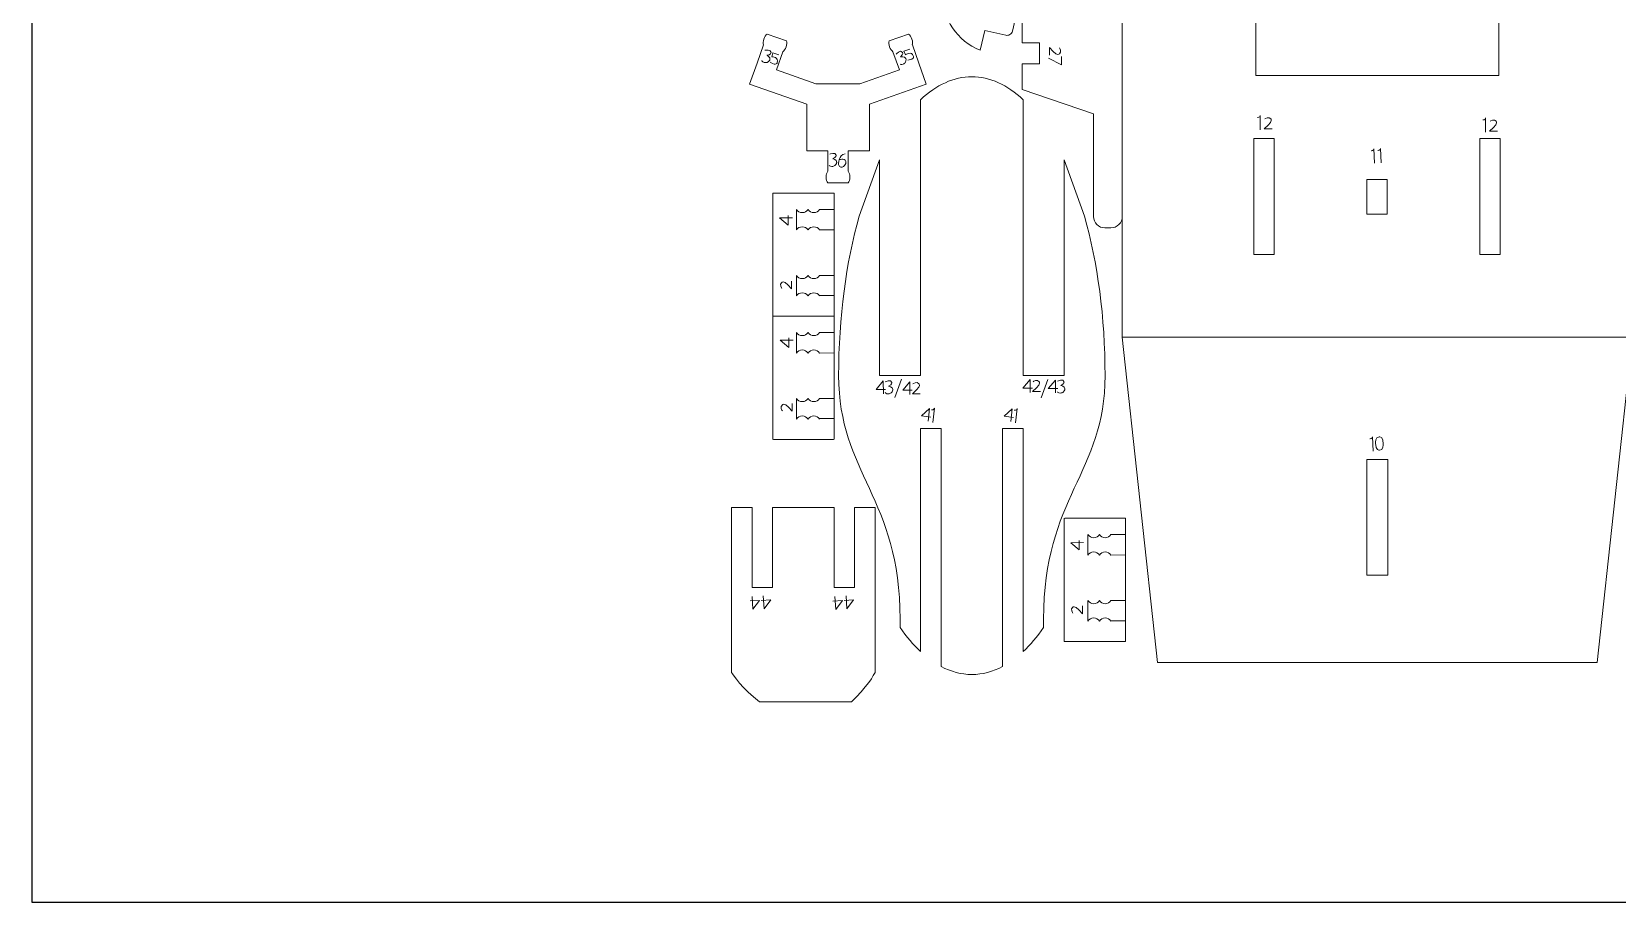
# Model space of a CAD drawing. Header units: centimetres. Extents: x -25 to 25, y -32.5 to 32.5.
# Drawn here: x -25 to -1.79, y -32.5 to -19.76 of the extents above; entities that cross this region are included whole.
import ezdxf

# ---------------------------------------------------------------- set-up
doc = ezdxf.new("R2010")
doc.units = ezdxf.units.CM
doc.header["$MEASUREMENT"] = 0
doc.layers.add('Capa 1', color=7, linetype='Continuous')

msp = doc.modelspace()

# ---------------------------------------------------------------- linework, layer by layer
at = {"layer": 'Capa 1', "color": 254}
msp.add_lwpolyline([(-25, -32.5), (25, -32.5), (25, 32.5), (-25, 32.5), (-25, -32.5)], close=True, dxfattribs=at)
at = {"layer": 'Capa 1', "color": 250, "lineweight": 9}
for points, knots in [([(-10.64338, -19.74737), (-10.64338, -19.74737), (-10.56406, -19.40932), (-10.56406, -19.40932), (-10.56406, -19.40932), (-10.55901, -19.38785), (-10.56269, -19.36525), (-10.5743, -19.34649), (-10.5743, -19.34649), (-10.58591, -19.32774), (-10.6046, -19.31434), (-10.62607, -19.30929), (-10.62607, -19.30929), (-10.62607, -19.30929), (-10.92989, -19.238), (-10.92989, -19.238), (-10.92989, -19.238), (-10.92989, -19.238), (-10.82633, -18.79665), (-10.82633, -18.79665), (-10.82633, -18.79665), (-10.82633, -18.79665), (-10.89376, -18.78083), (-10.89376, -18.78083), (-10.89376, -18.78083), (-10.97975, -18.76059), (-11.05418, -18.70703), (-11.10068, -18.63191), (-11.10068, -18.63191), (-11.14717, -18.5568), (-11.16202, -18.4667), (-11.14179, -18.38071), (-11.14179, -18.38071), (-11.14179, -18.38071), (-10.55329, -15.8727), (-10.55329, -15.8727), (-10.55329, -15.8727), (-10.53306, -15.7867), (-10.47949, -15.71227), (-10.40438, -15.66577), (-10.40438, -15.66577), (-10.32926, -15.61928), (-10.23917, -15.60443), (-10.15317, -15.62466), (-10.15317, -15.62466), (-10.15317, -15.62466), (-10.08575, -15.64048), (-10.08575, -15.64048), (-10.08575, -15.64048), (-10.08575, -15.64048), (-9.98219, -15.19913), (-9.98219, -15.19913), (-9.98219, -15.19913), (-9.98219, -15.19913), (-9.67836, -15.27043), (-9.67836, -15.27043), (-9.67836, -15.27043), (-9.65689, -15.27548), (-9.63429, -15.27179), (-9.61554, -15.26018), (-9.61554, -15.26018), (-9.59678, -15.24857), (-9.58339, -15.22989), (-9.57833, -15.20842), (-9.57833, -15.20842), (-9.57833, -15.20842), (-9.49901, -14.87037), (-9.49901, -14.87037), (-9.49901, -14.87037), (-9.49396, -14.8489), (-9.49764, -14.8263), (-9.50925, -14.80754), (-9.50925, -14.80754), (-9.52086, -14.78879), (-9.53955, -14.77539), (-9.56102, -14.77034), (-9.56102, -14.77034), (-9.56102, -14.77034), (-9.86484, -14.69905), (-9.86484, -14.69905), (-9.86484, -14.69905), (-9.86484, -14.69905), (-9.79638, -14.40729), (-9.79638, -14.40729), (-9.79638, -14.40729), (-10.15932, -14.38013), (-10.50286, -14.57561), (-10.66539, -14.90125), (-10.66539, -14.90125), (-10.67978, -14.93009), (-10.69076, -14.96052), (-10.69813, -14.99191), (-10.69813, -14.99191), (-10.69813, -14.99191), (-11.66328, -19.10514), (-11.66328, -19.10514), (-11.66328, -19.10514), (-11.67065, -19.13653), (-11.67434, -19.16867), (-11.67429, -19.2009), (-11.67429, -19.2009), (-11.67377, -19.56485), (-11.45275, -19.89254), (-11.11569, -20.02984), (-11.11569, -20.02984), (-11.11569, -20.02984), (-11.04723, -19.73808), (-11.04723, -19.73808), (-11.04723, -19.73808), (-11.04723, -19.73808), (-10.74341, -19.80938), (-10.74341, -19.80938), (-10.74341, -19.80938), (-10.72194, -19.81443), (-10.69934, -19.81074), (-10.68059, -19.79913), (-10.68059, -19.79913), (-10.66183, -19.78752), (-10.64843, -19.76884), (-10.64338, -19.74737)], [0, 0, 0, 0, 0.03225806, 0.03225806, 0.03225806, 0.03225806, 0.06451613, 0.06451613, 0.06451613, 0.06451613, 0.09677419, 0.09677419, 0.09677419, 0.09677419, 0.12903226, 0.12903226, 0.12903226, 0.12903226, 0.16129032, 0.16129032, 0.16129032, 0.16129032, 0.19354839, 0.19354839, 0.19354839, 0.19354839, 0.22580645, 0.22580645, 0.22580645, 0.22580645, 0.25806452, 0.25806452, 0.25806452, 0.25806452, 0.29032258, 0.29032258, 0.29032258, 0.29032258, 0.32258065, 0.32258065, 0.32258065, 0.32258065, 0.35483871, 0.35483871, 0.35483871, 0.35483871, 0.38709677, 0.38709677, 0.38709677, 0.38709677, 0.41935484, 0.41935484, 0.41935484, 0.41935484, 0.4516129, 0.4516129, 0.4516129, 0.4516129, 0.48387097, 0.48387097, 0.48387097, 0.48387097, 0.51612903, 0.51612903, 0.51612903, 0.51612903, 0.5483871, 0.5483871, 0.5483871, 0.5483871, 0.58064516, 0.58064516, 0.58064516, 0.58064516, 0.61290323, 0.61290323, 0.61290323, 0.61290323, 0.64516129, 0.64516129, 0.64516129, 0.64516129, 0.67741935, 0.67741935, 0.67741935, 0.67741935, 0.70967742, 0.70967742, 0.70967742, 0.70967742, 0.74193548, 0.74193548, 0.74193548, 0.74193548, 0.77419355, 0.77419355, 0.77419355, 0.77419355, 0.80645161, 0.80645161, 0.80645161, 0.80645161, 0.83870968, 0.83870968, 0.83870968, 0.83870968, 0.87096774, 0.87096774, 0.87096774, 0.87096774, 0.90322581, 0.90322581, 0.90322581, 0.90322581, 0.93548387, 0.93548387, 0.93548387, 0.93548387, 1, 1, 1, 1]), ([(-10.25023, -19.91818), (-10.25023, -19.91818), (-10.50388, -19.9182), (-10.50388, -19.9182), (-10.50388, -19.9182), (-10.50388, -19.9182), (-10.50416, -16.91909), (-10.50416, -16.91909), (-10.50416, -16.91909), (-10.50416, -16.91909), (-10.25023, -16.91907), (-10.25023, -16.91907)], [0, 0, 0, 0, 0.25, 0.25, 0.25, 0.25, 0.5, 0.5, 0.5, 0.5, 1, 1, 1, 1]), ([(-1.57042, -24.22994), (-1.57042, -24.22994), (-1.57042, -19.60774), (-1.57042, -19.60774), (-1.57042, -19.60774), (-1.57042, -19.60774), (-3.52483, -19.60774), (-3.52483, -19.60774), (-3.52483, -19.60774), (-3.52483, -19.60774), (-3.52483, -20.39944), (-3.52483, -20.39944), (-3.52483, -20.39944), (-3.52483, -20.39944), (-7.08249, -20.39944), (-7.08249, -20.39944), (-7.08249, -20.39944), (-7.08249, -20.39944), (-7.08249, -19.60774), (-7.08249, -19.60774), (-7.08249, -19.60774), (-7.08249, -19.60774), (-9.03691, -19.60774), (-9.03691, -19.60774), (-9.03691, -19.60774), (-9.03691, -19.60774), (-9.03691, -24.22994), (-9.03691, -24.22994)], [0, 0, 0, 0, 0.125, 0.125, 0.125, 0.125, 0.25, 0.25, 0.25, 0.25, 0.375, 0.375, 0.375, 0.375, 0.5, 0.5, 0.5, 0.5, 0.625, 0.625, 0.625, 0.625, 0.75, 0.75, 0.75, 0.75, 1, 1, 1, 1]), ([(-9.03615, -22.4623), (-9.03618, -22.50647), (-9.05375, -22.54883), (-9.08499, -22.58005), (-9.08499, -22.58005), (-9.11625, -22.61125), (-9.15841, -22.62878), (-9.20259, -22.62878), (-9.20259, -22.62878), (-9.20259, -22.62878), (-9.2916, -22.62877), (-9.2916, -22.62877), (-9.2916, -22.62877), (-9.33576, -22.62874), (-9.37812, -22.61118), (-9.40933, -22.57992), (-9.40933, -22.57992), (-9.44056, -22.54867), (-9.4581, -22.5065), (-9.45806, -22.46233), (-9.45806, -22.46233), (-9.45806, -22.46233), (-9.45818, -20.9608), (-9.45818, -20.9608), (-9.45818, -20.9608), (-9.45818, -20.9608), (-10.50381, -20.60587), (-10.50381, -20.60587), (-10.50381, -20.60587), (-10.50381, -20.60587), (-10.50384, -20.2271), (-10.50384, -20.2271), (-10.50384, -20.2271), (-10.50384, -20.2271), (-10.25023, -20.22708), (-10.25023, -20.22708)], [0, 0, 0, 0, 0.1, 0.1, 0.1, 0.1, 0.2, 0.2, 0.2, 0.2, 0.3, 0.3, 0.3, 0.3, 0.4, 0.4, 0.4, 0.4, 0.5, 0.5, 0.5, 0.5, 0.6, 0.6, 0.6, 0.6, 0.7, 0.7, 0.7, 0.7, 0.8, 0.8, 0.8, 0.8, 1, 1, 1, 1]), ([(-14.15156, -23.92059), (-14.1461, -23.9225), (-14.14049, -23.9235), (-14.13476, -23.9235), (-14.13476, -23.9235), (-14.13476, -23.9235), (-13.26982, -23.9235), (-13.26982, -23.9235), (-13.26982, -23.9235), (-13.2641, -23.9235), (-13.25849, -23.9225), (-13.25303, -23.92059)], [0, 0, 0, 0, 0.25, 0.25, 0.25, 0.25, 0.5, 0.5, 0.5, 0.5, 1, 1, 1, 1]), ([(-2.08777, -28.99107), (-2.08777, -28.99107), (-1.57042, -24.22994), (-1.57042, -24.22994), (-1.57042, -24.22994), (-1.57042, -24.22994), (-9.03691, -24.22994), (-9.03691, -24.22994), (-9.03691, -24.22994), (-9.03691, -24.22994), (-8.51955, -28.99107), (-8.51955, -28.99107), (-8.51955, -28.99107), (-8.51955, -28.99107), (-2.08777, -28.99107), (-2.08777, -28.99107)], [0, 0, 0, 0, 0.2, 0.2, 0.2, 0.2, 0.4, 0.4, 0.4, 0.4, 0.6, 0.6, 0.6, 0.6, 1, 1, 1, 1]), ([(-14.15156, -25.72199), (-14.1461, -25.7239), (-14.14049, -25.7249), (-14.13476, -25.7249), (-14.13476, -25.7249), (-14.13476, -25.7249), (-13.26982, -25.7249), (-13.26982, -25.7249), (-13.26982, -25.7249), (-13.2641, -25.7249), (-13.25849, -25.7239), (-13.25303, -25.72199)], [0, 0, 0, 0, 0.25, 0.25, 0.25, 0.25, 0.5, 0.5, 0.5, 0.5, 1, 1, 1, 1]), ([(-8.98791, -26.882), (-8.99337, -26.88009), (-8.99898, -26.87909), (-9.00471, -26.87909), (-9.00471, -26.87909), (-9.00471, -26.87909), (-9.86965, -26.87909), (-9.86965, -26.87909), (-9.86965, -26.87909), (-9.87537, -26.87909), (-9.88098, -26.88009), (-9.88644, -26.882)], [0, 0, 0, 0, 0.25, 0.25, 0.25, 0.25, 0.5, 0.5, 0.5, 0.5, 1, 1, 1, 1]), ([(-9.88643, -28.6805), (-9.88097, -28.68241), (-9.87536, -28.68341), (-9.86963, -28.68341), (-9.86963, -28.68341), (-9.86963, -28.68341), (-9.00469, -28.68341), (-9.00469, -28.68341), (-9.00469, -28.68341), (-8.99897, -28.68341), (-8.99336, -28.68241), (-8.9879, -28.6805)], [0, 0, 0, 0, 0.25, 0.25, 0.25, 0.25, 0.5, 0.5, 0.5, 0.5, 1, 1, 1, 1])]:
    msp.add_open_spline(points, degree=3, knots=knots, dxfattribs=at)
at = {"layer": 'Capa 1', "color": 250, "lineweight": 18}
for points, knots in [([(-13.65621, -21.50096), (-13.65621, -21.50096), (-13.65621, -20.81906), (-13.65621, -20.81906), (-13.65621, -20.81906), (-13.65621, -20.81906), (-14.4911, -20.52619), (-14.4911, -20.52619), (-14.4911, -20.52619), (-14.4911, -20.52619), (-14.38308, -20.21825), (-14.38308, -20.21825), (-14.38308, -20.21825), (-14.38308, -20.21825), (-14.28966, -19.95193), (-14.28966, -19.95193)], [0, 0, 0, 0, 0.2, 0.2, 0.2, 0.2, 0.4, 0.4, 0.4, 0.4, 0.6, 0.6, 0.6, 0.6, 1, 1, 1, 1]), ([(-14.23433, -19.79284), (-14.25325, -19.80508), (-14.27213, -19.83142), (-14.28375, -19.86482), (-14.28375, -19.86482), (-14.29536, -19.89822), (-14.2969, -19.93059), (-14.28966, -19.95193)], [0, 0, 0, 0, 0.33333333, 0.33333333, 0.33333333, 0.33333333, 1, 1, 1, 1]), ([(-13.95098, -19.89138), (-13.94374, -19.91272), (-13.94528, -19.94509), (-13.95689, -19.97849), (-13.95689, -19.97849), (-13.9685, -20.01189), (-13.98738, -20.03823), (-14.00631, -20.05047)], [0, 0, 0, 0, 0.33333333, 0.33333333, 0.33333333, 0.33333333, 1, 1, 1, 1]), ([(-12.10948, -19.95137), (-12.10948, -19.95137), (-12.01606, -20.21769), (-12.01606, -20.21769), (-12.01606, -20.21769), (-12.01606, -20.21769), (-11.90852, -20.52618), (-11.90852, -20.52618), (-11.90852, -20.52618), (-11.90852, -20.52618), (-12.73899, -20.81749), (-12.73899, -20.81749), (-12.73899, -20.81749), (-12.73899, -20.81749), (-12.73899, -21.50096), (-12.73899, -21.50096)], [0, 0, 0, 0, 0.2, 0.2, 0.2, 0.2, 0.4, 0.4, 0.4, 0.4, 0.6, 0.6, 0.6, 0.6, 1, 1, 1, 1]), ([(-12.44864, -19.89137), (-12.45588, -19.91271), (-12.45434, -19.94508), (-12.44273, -19.97848), (-12.44273, -19.97848), (-12.43112, -20.01188), (-12.41224, -20.03822), (-12.39331, -20.05046)], [0, 0, 0, 0, 0.33333333, 0.33333333, 0.33333333, 0.33333333, 1, 1, 1, 1]), ([(-12.16529, -19.79283), (-12.14637, -19.80507), (-12.12749, -19.83141), (-12.11587, -19.86481), (-12.11587, -19.86481), (-12.10426, -19.89821), (-12.10272, -19.93058), (-12.10996, -19.95192)], [0, 0, 0, 0, 0.33333333, 0.33333333, 0.33333333, 0.33333333, 1, 1, 1, 1]), ([(-14.00658, -20.05124), (-14.00658, -20.05124), (-14.1, -20.31756), (-14.1, -20.31756), (-14.1, -20.31756), (-14.1, -20.31756), (-13.52172, -20.5204), (-13.52172, -20.5204), (-13.52172, -20.5204), (-13.52172, -20.5204), (-12.8779, -20.5204), (-12.8779, -20.5204), (-12.8779, -20.5204), (-12.8779, -20.5204), (-12.29962, -20.31755), (-12.29962, -20.31755), (-12.29962, -20.31755), (-12.29962, -20.31755), (-12.39305, -20.05123), (-12.39305, -20.05123)], [0, 0, 0, 0, 0.16666667, 0.16666667, 0.16666667, 0.16666667, 0.33333333, 0.33333333, 0.33333333, 0.33333333, 0.5, 0.5, 0.5, 0.5, 0.66666667, 0.66666667, 0.66666667, 0.66666667, 1, 1, 1, 1]), ([(-11.23835, -20.41697), (-10.97257, -20.41697), (-10.71922, -20.53633), (-10.48835, -20.75236), (-10.48835, -20.75236), (-10.48835, -20.75236), (-10.48835, -24.79058), (-10.48835, -24.79058), (-10.48835, -24.79058), (-10.48835, -24.79058), (-10.18835, -24.79058), (-10.18835, -24.79058), (-10.18835, -24.79058), (-10.18835, -24.79058), (-9.88835, -24.79058), (-9.88835, -24.79058), (-9.88835, -24.79058), (-9.88835, -24.79058), (-9.88835, -21.63499), (-9.88835, -21.63499), (-9.88835, -21.63499), (-9.88835, -21.63499), (-9.58835, -22.45951), (-9.58835, -22.45951), (-9.58835, -22.45951), (-9.39838, -23.13454), (-9.28835, -23.9341), (-9.28835, -24.79141), (-9.28835, -24.79141), (-9.28835, -26.21644), (-10.18983, -26.57697), (-10.18983, -28.35447), (-10.18983, -28.35447), (-10.18983, -28.39577), (-10.18914, -28.43686), (-10.18814, -28.47785), (-10.18814, -28.47785), (-10.28293, -28.61402), (-10.38331, -28.7323), (-10.48835, -28.83057), (-10.48835, -28.83057), (-10.48835, -28.83057), (-10.48835, -26.66134), (-10.48835, -26.66134), (-10.48835, -26.66134), (-10.48835, -26.66134), (-10.48835, -26.53778), (-10.48835, -26.53778), (-10.48835, -26.53778), (-10.48835, -26.53778), (-10.48835, -25.56773), (-10.48835, -25.56773), (-10.48835, -25.56773), (-10.48835, -25.56773), (-10.78835, -25.56773), (-10.78835, -25.56773), (-10.78835, -25.56773), (-10.78835, -25.56773), (-10.78835, -26.53778), (-10.78835, -26.53778), (-10.78835, -26.53778), (-10.78835, -26.53778), (-10.78835, -26.66134), (-10.78835, -26.66134), (-10.78835, -26.66134), (-10.78835, -26.66134), (-10.78835, -29.04875), (-10.78835, -29.04875), (-10.78835, -29.04875), (-10.9328, -29.12531), (-11.08346, -29.16585), (-11.23835, -29.16585), (-11.23835, -29.16585), (-11.39323, -29.16585), (-11.54389, -29.12531), (-11.68835, -29.04876), (-11.68835, -29.04876), (-11.68835, -29.04876), (-11.68835, -26.74957), (-11.68835, -26.74957), (-11.68835, -26.74957), (-11.68835, -26.74957), (-11.68835, -26.53778), (-11.68835, -26.53778), (-11.68835, -26.53778), (-11.68835, -26.53778), (-11.68835, -25.56773), (-11.68835, -25.56773), (-11.68835, -25.56773), (-11.68835, -25.56773), (-11.98835, -25.56773), (-11.98835, -25.56773), (-11.98835, -25.56773), (-11.98835, -25.56773), (-11.98835, -26.53778), (-11.98835, -26.53778), (-11.98835, -26.53778), (-11.98835, -26.53778), (-11.98835, -26.74957), (-11.98835, -26.74957), (-11.98835, -26.74957), (-11.98835, -26.74957), (-11.98835, -28.83058), (-11.98835, -28.83058), (-11.98835, -28.83058), (-12.09392, -28.73183), (-12.19478, -28.61285), (-12.28998, -28.47581), (-12.28998, -28.47581), (-12.28901, -28.4355), (-12.28835, -28.39509), (-12.28835, -28.35447), (-12.28835, -28.35447), (-12.28835, -26.57896), (-13.18835, -26.21788), (-13.18835, -24.79141), (-13.18835, -24.79141), (-13.18835, -23.9341), (-13.07834, -23.13451), (-12.88835, -22.45951), (-12.88835, -22.45951), (-12.88835, -22.45951), (-12.58835, -21.63499), (-12.58835, -21.63499), (-12.58835, -21.63499), (-12.58835, -21.63499), (-12.58835, -24.79058), (-12.58835, -24.79058), (-12.58835, -24.79058), (-12.58835, -24.79058), (-12.28835, -24.79058), (-12.28835, -24.79058), (-12.28835, -24.79058), (-12.28835, -24.79058), (-11.98835, -24.79058), (-11.98835, -24.79058), (-11.98835, -24.79058), (-11.98835, -24.79058), (-11.98835, -20.75238), (-11.98835, -20.75238), (-11.98835, -20.75238), (-11.75747, -20.53634), (-11.50413, -20.41697), (-11.23835, -20.41697)], [0, 0, 0, 0, 0.02702703, 0.02702703, 0.02702703, 0.02702703, 0.05405405, 0.05405405, 0.05405405, 0.05405405, 0.08108108, 0.08108108, 0.08108108, 0.08108108, 0.10810811, 0.10810811, 0.10810811, 0.10810811, 0.13513514, 0.13513514, 0.13513514, 0.13513514, 0.16216216, 0.16216216, 0.16216216, 0.16216216, 0.18918919, 0.18918919, 0.18918919, 0.18918919, 0.21621622, 0.21621622, 0.21621622, 0.21621622, 0.24324324, 0.24324324, 0.24324324, 0.24324324, 0.27027027, 0.27027027, 0.27027027, 0.27027027, 0.2972973, 0.2972973, 0.2972973, 0.2972973, 0.32432432, 0.32432432, 0.32432432, 0.32432432, 0.35135135, 0.35135135, 0.35135135, 0.35135135, 0.37837838, 0.37837838, 0.37837838, 0.37837838, 0.40540541, 0.40540541, 0.40540541, 0.40540541, 0.43243243, 0.43243243, 0.43243243, 0.43243243, 0.45945946, 0.45945946, 0.45945946, 0.45945946, 0.48648649, 0.48648649, 0.48648649, 0.48648649, 0.51351351, 0.51351351, 0.51351351, 0.51351351, 0.54054054, 0.54054054, 0.54054054, 0.54054054, 0.56756757, 0.56756757, 0.56756757, 0.56756757, 0.59459459, 0.59459459, 0.59459459, 0.59459459, 0.62162162, 0.62162162, 0.62162162, 0.62162162, 0.64864865, 0.64864865, 0.64864865, 0.64864865, 0.67567568, 0.67567568, 0.67567568, 0.67567568, 0.7027027, 0.7027027, 0.7027027, 0.7027027, 0.72972973, 0.72972973, 0.72972973, 0.72972973, 0.75675676, 0.75675676, 0.75675676, 0.75675676, 0.78378378, 0.78378378, 0.78378378, 0.78378378, 0.81081081, 0.81081081, 0.81081081, 0.81081081, 0.83783784, 0.83783784, 0.83783784, 0.83783784, 0.86486486, 0.86486486, 0.86486486, 0.86486486, 0.89189189, 0.89189189, 0.89189189, 0.89189189, 0.91891892, 0.91891892, 0.91891892, 0.91891892, 0.94594595, 0.94594595, 0.94594595, 0.94594595, 1, 1, 1, 1]), ([(-7.11211, -23.02066), (-7.11211, -23.02066), (-7.11211, -21.32223), (-7.11211, -21.32223), (-7.11211, -21.32223), (-7.11211, -21.32223), (-6.81122, -21.32223), (-6.81122, -21.32223), (-6.81122, -21.32223), (-6.81122, -21.32223), (-6.81122, -23.02066), (-6.81122, -23.02066), (-6.81122, -23.02066), (-6.81122, -23.02066), (-7.11211, -23.02066), (-7.11211, -23.02066)], [0, 0, 0, 0, 0.2, 0.2, 0.2, 0.2, 0.4, 0.4, 0.4, 0.4, 0.6, 0.6, 0.6, 0.6, 1, 1, 1, 1]), ([(-3.8041, -23.02066), (-3.8041, -23.02066), (-3.8041, -21.32223), (-3.8041, -21.32223), (-3.8041, -21.32223), (-3.8041, -21.32223), (-3.50322, -21.32223), (-3.50322, -21.32223), (-3.50322, -21.32223), (-3.50322, -21.32223), (-3.50322, -23.02066), (-3.50322, -23.02066), (-3.50322, -23.02066), (-3.50322, -23.02066), (-3.8041, -23.02066), (-3.8041, -23.02066)], [0, 0, 0, 0, 0.2, 0.2, 0.2, 0.2, 0.4, 0.4, 0.4, 0.4, 0.6, 0.6, 0.6, 0.6, 1, 1, 1, 1]), ([(-13.34759, -21.80096), (-13.34759, -21.80096), (-13.34759, -21.50096), (-13.34759, -21.50096), (-13.34759, -21.50096), (-13.34759, -21.50096), (-13.65621, -21.50096), (-13.65621, -21.50096)], [0, 0, 0, 0, 0.33333333, 0.33333333, 0.33333333, 0.33333333, 1, 1, 1, 1]), ([(-12.73899, -21.50096), (-12.73899, -21.50096), (-13.04759, -21.50096), (-13.04759, -21.50096), (-13.04759, -21.50096), (-13.04759, -21.50096), (-13.04759, -21.80096), (-13.04759, -21.80096)], [0, 0, 0, 0, 0.33333333, 0.33333333, 0.33333333, 0.33333333, 1, 1, 1, 1]), ([(-13.34759, -21.80096), (-13.36144, -21.81874), (-13.37062, -21.84982), (-13.37062, -21.88518), (-13.37062, -21.88518), (-13.37062, -21.92054), (-13.36144, -21.95162), (-13.34759, -21.9694)], [0, 0, 0, 0, 0.33333333, 0.33333333, 0.33333333, 0.33333333, 1, 1, 1, 1]), ([(-13.04759, -21.80096), (-13.03374, -21.81874), (-13.02456, -21.84982), (-13.02456, -21.88518), (-13.02456, -21.88518), (-13.02456, -21.92054), (-13.03374, -21.95162), (-13.04759, -21.9694)], [0, 0, 0, 0, 0.33333333, 0.33333333, 0.33333333, 0.33333333, 1, 1, 1, 1]), ([(-5.45823, -22.42887), (-5.45823, -22.42887), (-5.45823, -21.9189), (-5.45823, -21.9189), (-5.45823, -21.9189), (-5.45823, -21.9189), (-5.16008, -21.9189), (-5.16008, -21.9189), (-5.16008, -21.9189), (-5.16008, -21.9189), (-5.16008, -22.42887), (-5.16008, -22.42887), (-5.16008, -22.42887), (-5.16008, -22.42887), (-5.45823, -22.42887), (-5.45823, -22.42887)], [0, 0, 0, 0, 0.2, 0.2, 0.2, 0.2, 0.4, 0.4, 0.4, 0.4, 0.6, 0.6, 0.6, 0.6, 1, 1, 1, 1]), ([(-13.63619, -22.35897), (-13.65397, -22.38667), (-13.68505, -22.40503), (-13.72041, -22.40503), (-13.72041, -22.40503), (-13.75577, -22.40503), (-13.78685, -22.38667), (-13.80463, -22.35897)], [0, 0, 0, 0, 0.33333333, 0.33333333, 0.33333333, 0.33333333, 1, 1, 1, 1]), ([(-13.46775, -22.35897), (-13.48553, -22.38667), (-13.51661, -22.40503), (-13.55197, -22.40503), (-13.55197, -22.40503), (-13.58733, -22.40503), (-13.61841, -22.38667), (-13.63619, -22.35897)], [0, 0, 0, 0, 0.33333333, 0.33333333, 0.33333333, 0.33333333, 1, 1, 1, 1]), ([(-13.63635, -22.65898), (-13.65413, -22.63128), (-13.68521, -22.61292), (-13.72057, -22.61292), (-13.72057, -22.61292), (-13.75593, -22.61292), (-13.78701, -22.63128), (-13.80479, -22.65898)], [0, 0, 0, 0, 0.33333333, 0.33333333, 0.33333333, 0.33333333, 1, 1, 1, 1]), ([(-13.46791, -22.65898), (-13.48569, -22.63128), (-13.51677, -22.61292), (-13.55213, -22.61292), (-13.55213, -22.61292), (-13.58749, -22.61292), (-13.61857, -22.63128), (-13.63635, -22.65898)], [0, 0, 0, 0, 0.33333333, 0.33333333, 0.33333333, 0.33333333, 1, 1, 1, 1]), ([(-13.63619, -23.3249), (-13.65397, -23.3526), (-13.68505, -23.37096), (-13.72041, -23.37096), (-13.72041, -23.37096), (-13.75577, -23.37096), (-13.78685, -23.3526), (-13.80463, -23.3249)], [0, 0, 0, 0, 0.33333333, 0.33333333, 0.33333333, 0.33333333, 1, 1, 1, 1]), ([(-13.46775, -23.3249), (-13.48553, -23.3526), (-13.51661, -23.37096), (-13.55197, -23.37096), (-13.55197, -23.37096), (-13.58733, -23.37096), (-13.61841, -23.3526), (-13.63619, -23.3249)], [0, 0, 0, 0, 0.33333333, 0.33333333, 0.33333333, 0.33333333, 1, 1, 1, 1]), ([(-13.63635, -23.62491), (-13.65413, -23.59721), (-13.68521, -23.57885), (-13.72057, -23.57885), (-13.72057, -23.57885), (-13.75593, -23.57885), (-13.78701, -23.59721), (-13.80479, -23.62491)], [0, 0, 0, 0, 0.33333333, 0.33333333, 0.33333333, 0.33333333, 1, 1, 1, 1]), ([(-13.46791, -23.62491), (-13.48569, -23.59721), (-13.51677, -23.57885), (-13.55213, -23.57885), (-13.55213, -23.57885), (-13.58749, -23.57885), (-13.61857, -23.59721), (-13.63635, -23.62491)], [0, 0, 0, 0, 0.33333333, 0.33333333, 0.33333333, 0.33333333, 1, 1, 1, 1]), ([(-13.63619, -24.16037), (-13.65397, -24.18807), (-13.68505, -24.20643), (-13.72041, -24.20643), (-13.72041, -24.20643), (-13.75577, -24.20643), (-13.78685, -24.18807), (-13.80463, -24.16037)], [0, 0, 0, 0, 0.33333333, 0.33333333, 0.33333333, 0.33333333, 1, 1, 1, 1]), ([(-13.46775, -24.16037), (-13.48553, -24.18807), (-13.51661, -24.20643), (-13.55197, -24.20643), (-13.55197, -24.20643), (-13.58733, -24.20643), (-13.61841, -24.18807), (-13.63619, -24.16037)], [0, 0, 0, 0, 0.33333333, 0.33333333, 0.33333333, 0.33333333, 1, 1, 1, 1]), ([(-13.63635, -24.46038), (-13.65413, -24.43268), (-13.68521, -24.41432), (-13.72057, -24.41432), (-13.72057, -24.41432), (-13.75593, -24.41432), (-13.78701, -24.43268), (-13.80479, -24.46038)], [0, 0, 0, 0, 0.33333333, 0.33333333, 0.33333333, 0.33333333, 1, 1, 1, 1]), ([(-13.46791, -24.46038), (-13.48569, -24.43268), (-13.51677, -24.41432), (-13.55213, -24.41432), (-13.55213, -24.41432), (-13.58749, -24.41432), (-13.61857, -24.43268), (-13.63635, -24.46038)], [0, 0, 0, 0, 0.33333333, 0.33333333, 0.33333333, 0.33333333, 1, 1, 1, 1]), ([(-13.63619, -25.1263), (-13.65397, -25.154), (-13.68505, -25.17236), (-13.72041, -25.17236), (-13.72041, -25.17236), (-13.75577, -25.17236), (-13.78685, -25.154), (-13.80463, -25.1263)], [0, 0, 0, 0, 0.33333333, 0.33333333, 0.33333333, 0.33333333, 1, 1, 1, 1]), ([(-13.46775, -25.1263), (-13.48553, -25.154), (-13.51661, -25.17236), (-13.55197, -25.17236), (-13.55197, -25.17236), (-13.58733, -25.17236), (-13.61841, -25.154), (-13.63619, -25.1263)], [0, 0, 0, 0, 0.33333333, 0.33333333, 0.33333333, 0.33333333, 1, 1, 1, 1]), ([(-13.63635, -25.42631), (-13.65413, -25.39861), (-13.68521, -25.38025), (-13.72057, -25.38025), (-13.72057, -25.38025), (-13.75593, -25.38025), (-13.78701, -25.39861), (-13.80479, -25.42631)], [0, 0, 0, 0, 0.33333333, 0.33333333, 0.33333333, 0.33333333, 1, 1, 1, 1]), ([(-13.46791, -25.42631), (-13.48569, -25.39861), (-13.51677, -25.38025), (-13.55213, -25.38025), (-13.55213, -25.38025), (-13.58749, -25.38025), (-13.61857, -25.39861), (-13.63635, -25.42631)], [0, 0, 0, 0, 0.33333333, 0.33333333, 0.33333333, 0.33333333, 1, 1, 1, 1]), ([(-5.14923, -26.01874), (-5.14923, -26.01874), (-5.45811, -26.01874), (-5.45811, -26.01874), (-5.45811, -26.01874), (-5.45811, -26.01874), (-5.45811, -27.71235), (-5.45811, -27.71235), (-5.45811, -27.71235), (-5.45811, -27.71235), (-5.14923, -27.71235), (-5.14923, -27.71235), (-5.14923, -27.71235), (-5.14923, -27.71235), (-5.14923, -26.01874), (-5.14923, -26.01874)], [0, 0, 0, 0, 0.2, 0.2, 0.2, 0.2, 0.4, 0.4, 0.4, 0.4, 0.6, 0.6, 0.6, 0.6, 1, 1, 1, 1]), ([(-14.34727, -29.56515), (-14.59339, -29.3808), (-14.73883, -29.16388), (-14.75529, -29.13867), (-14.75529, -29.13867), (-14.75529, -29.13867), (-14.75529, -26.71991), (-14.75529, -26.71991), (-14.75529, -26.71991), (-14.75529, -26.71991), (-14.45529, -26.71991), (-14.45529, -26.71991), (-14.45529, -26.71991), (-14.45529, -26.71991), (-14.45529, -27.89495), (-14.45529, -27.89495), (-14.45529, -27.89495), (-14.45529, -27.89495), (-14.15529, -27.89495), (-14.15529, -27.89495), (-14.15529, -27.89495), (-14.15529, -27.89495), (-14.15529, -26.71991), (-14.15529, -26.71991), (-14.15529, -26.71991), (-14.15529, -26.71991), (-13.25529, -26.71991), (-13.25529, -26.71991), (-13.25529, -26.71991), (-13.25529, -26.71991), (-13.25529, -27.89495), (-13.25529, -27.89495), (-13.25529, -27.89495), (-13.25529, -27.89495), (-12.95529, -27.89495), (-12.95529, -27.89495), (-12.95529, -27.89495), (-12.95529, -27.89495), (-12.95529, -26.71991), (-12.95529, -26.71991), (-12.95529, -26.71991), (-12.95529, -26.71991), (-12.65529, -26.71991), (-12.65529, -26.71991), (-12.65529, -26.71991), (-12.65529, -26.71991), (-12.65529, -29.13858), (-12.65529, -29.13858), (-12.65529, -29.13858), (-12.66023, -29.14769), (-12.78397, -29.37397), (-13.00217, -29.56515)], [0, 0, 0, 0, 0.07142857, 0.07142857, 0.07142857, 0.07142857, 0.14285714, 0.14285714, 0.14285714, 0.14285714, 0.21428571, 0.21428571, 0.21428571, 0.21428571, 0.28571429, 0.28571429, 0.28571429, 0.28571429, 0.35714286, 0.35714286, 0.35714286, 0.35714286, 0.42857143, 0.42857143, 0.42857143, 0.42857143, 0.5, 0.5, 0.5, 0.5, 0.57142857, 0.57142857, 0.57142857, 0.57142857, 0.64285714, 0.64285714, 0.64285714, 0.64285714, 0.71428571, 0.71428571, 0.71428571, 0.71428571, 0.78571429, 0.78571429, 0.78571429, 0.78571429, 0.85714286, 0.85714286, 0.85714286, 0.85714286, 1, 1, 1, 1]), ([(-9.37106, -27.11888), (-9.38884, -27.14658), (-9.41992, -27.16494), (-9.45528, -27.16494), (-9.45528, -27.16494), (-9.49064, -27.16494), (-9.52172, -27.14658), (-9.5395, -27.11888)], [0, 0, 0, 0, 0.33333333, 0.33333333, 0.33333333, 0.33333333, 1, 1, 1, 1]), ([(-9.20262, -27.11888), (-9.2204, -27.14658), (-9.25148, -27.16494), (-9.28684, -27.16494), (-9.28684, -27.16494), (-9.3222, -27.16494), (-9.35328, -27.14658), (-9.37106, -27.11888)], [0, 0, 0, 0, 0.33333333, 0.33333333, 0.33333333, 0.33333333, 1, 1, 1, 1]), ([(-9.37122, -27.41889), (-9.389, -27.39119), (-9.42008, -27.37283), (-9.45544, -27.37283), (-9.45544, -27.37283), (-9.4908, -27.37283), (-9.52188, -27.39119), (-9.53966, -27.41889)], [0, 0, 0, 0, 0.33333333, 0.33333333, 0.33333333, 0.33333333, 1, 1, 1, 1]), ([(-9.20278, -27.41889), (-9.22056, -27.39119), (-9.25164, -27.37283), (-9.287, -27.37283), (-9.287, -27.37283), (-9.32236, -27.37283), (-9.35344, -27.39119), (-9.37122, -27.41889)], [0, 0, 0, 0, 0.33333333, 0.33333333, 0.33333333, 0.33333333, 1, 1, 1, 1]), ([(-9.37106, -28.08481), (-9.38884, -28.11251), (-9.41992, -28.13087), (-9.45528, -28.13087), (-9.45528, -28.13087), (-9.49064, -28.13087), (-9.52172, -28.11251), (-9.5395, -28.08481)], [0, 0, 0, 0, 0.33333333, 0.33333333, 0.33333333, 0.33333333, 1, 1, 1, 1]), ([(-9.20262, -28.08481), (-9.2204, -28.11251), (-9.25148, -28.13087), (-9.28684, -28.13087), (-9.28684, -28.13087), (-9.3222, -28.13087), (-9.35328, -28.11251), (-9.37106, -28.08481)], [0, 0, 0, 0, 0.33333333, 0.33333333, 0.33333333, 0.33333333, 1, 1, 1, 1]), ([(-9.37122, -28.38482), (-9.389, -28.35712), (-9.42008, -28.33876), (-9.45544, -28.33876), (-9.45544, -28.33876), (-9.4908, -28.33876), (-9.52188, -28.35712), (-9.53966, -28.38482)], [0, 0, 0, 0, 0.33333333, 0.33333333, 0.33333333, 0.33333333, 1, 1, 1, 1]), ([(-9.20278, -28.38482), (-9.22056, -28.35712), (-9.25164, -28.33876), (-9.287, -28.33876), (-9.287, -28.33876), (-9.32236, -28.33876), (-9.35344, -28.35712), (-9.37122, -28.38482)], [0, 0, 0, 0, 0.33333333, 0.33333333, 0.33333333, 0.33333333, 1, 1, 1, 1])]:
    msp.add_open_spline(points, degree=3, knots=knots, dxfattribs=at)
for points in [[(-14.23434, -19.79284), (-14.23434, -19.79284), (-13.95098, -19.89137), (-13.95098, -19.89137)], [(-12.44864, -19.89137), (-12.44864, -19.89137), (-12.16529, -19.79283), (-12.16529, -19.79283)], [(-10.25023, -19.91818), (-10.25023, -19.91818), (-10.25023, -20.22708), (-10.25023, -20.22708)], [(-13.04759, -21.9694), (-13.04759, -21.9694), (-13.34759, -21.9694), (-13.34759, -21.9694)], [(-13.25303, -22.11919), (-13.25303, -22.11919), (-14.15156, -22.11919), (-14.15156, -22.11919)], [(-13.25303, -22.11919), (-13.25303, -22.35897), (-13.25303, -25.72199), (-13.25303, -25.72199)], [(-13.00217, -29.56515), (-13.00217, -29.56515), (-14.34727, -29.56515), (-14.34727, -29.56515)]]:
    msp.add_open_spline(points, degree=3, dxfattribs=at)
at = {"layer": 'Capa 1', "color": 22, "lineweight": 5}
for points, knots in [([(-14.31397, -20.17818), (-14.31397, -20.17818), (-14.3126, -20.19797), (-14.27785, -20.20762), (-14.27785, -20.20762), (-14.25981, -20.21263), (-14.24502, -20.21026), (-14.23346, -20.20587), (-14.23346, -20.20587), (-14.20525, -20.19512), (-14.19539, -20.16778), (-14.19539, -20.16778), (-14.19539, -20.16778), (-14.18407, -20.12761), (-14.24007, -20.10162), (-14.24007, -20.10162), (-14.24007, -20.10162), (-14.17619, -20.0983), (-14.17837, -20.06394), (-14.17837, -20.06394), (-14.17837, -20.06394), (-14.17182, -20.01419), (-14.26696, -20.02835), (-14.26696, -20.02835)], [0, 0, 0, 0, 0.14285714, 0.14285714, 0.14285714, 0.14285714, 0.28571429, 0.28571429, 0.28571429, 0.28571429, 0.42857143, 0.42857143, 0.42857143, 0.42857143, 0.57142857, 0.57142857, 0.57142857, 0.57142857, 0.71428571, 0.71428571, 0.71428571, 0.71428571, 1, 1, 1, 1]), ([(-14.16498, -20.12374), (-14.16498, -20.12374), (-14.05751, -20.13224), (-14.08772, -20.2079), (-14.08772, -20.2079), (-14.08772, -20.2079), (-14.09379, -20.26436), (-14.19062, -20.20546)], [0, 0, 0, 0, 0.33333333, 0.33333333, 0.33333333, 0.33333333, 1, 1, 1, 1]), ([(-14.06413, -20.09687), (-14.06413, -20.09687), (-14.15124, -20.06896), (-14.15124, -20.06896), (-14.15124, -20.06896), (-14.15124, -20.06896), (-14.16498, -20.12374), (-14.16498, -20.12374)], [0, 0, 0, 0, 0.33333333, 0.33333333, 0.33333333, 0.33333333, 1, 1, 1, 1]), ([(-12.29019, -20.23197), (-12.29019, -20.23197), (-12.27666, -20.24648), (-12.24359, -20.23208), (-12.24359, -20.23208), (-12.22642, -20.22461), (-12.21643, -20.21345), (-12.21022, -20.20276), (-12.21022, -20.20276), (-12.19508, -20.17664), (-12.20465, -20.14919), (-12.20465, -20.14919), (-12.20465, -20.14919), (-12.22115, -20.11087), (-12.28103, -20.12596), (-12.28103, -20.12596), (-12.28103, -20.12596), (-12.2335, -20.08314), (-12.25684, -20.05783), (-12.25684, -20.05783), (-12.25684, -20.05783), (-12.28309, -20.01507), (-12.34807, -20.08599), (-12.34807, -20.08599)], [0, 0, 0, 0, 0.14285714, 0.14285714, 0.14285714, 0.14285714, 0.28571429, 0.28571429, 0.28571429, 0.28571429, 0.42857143, 0.42857143, 0.42857143, 0.42857143, 0.57142857, 0.57142857, 0.57142857, 0.57142857, 0.71428571, 0.71428571, 0.71428571, 0.71428571, 1, 1, 1, 1]), ([(-12.14738, -20.01144), (-12.14738, -20.01144), (-12.23261, -20.04464), (-12.23261, -20.04464), (-12.23261, -20.04464), (-12.23261, -20.04464), (-12.20877, -20.09584), (-12.20877, -20.09584)], [0, 0, 0, 0, 0.33333333, 0.33333333, 0.33333333, 0.33333333, 1, 1, 1, 1]), ([(-12.20877, -20.09584), (-12.20877, -20.09584), (-12.11995, -20.03474), (-12.09575, -20.11253), (-12.09575, -20.11253), (-12.09575, -20.11253), (-12.0649, -20.1602), (-12.1772, -20.17546)], [0, 0, 0, 0, 0.33333333, 0.33333333, 0.33333333, 0.33333333, 1, 1, 1, 1]), ([(-9.92687, -20.11894), (-9.92687, -20.11894), (-9.92813, -20.24419), (-9.92813, -20.24419), (-9.92813, -20.24419), (-9.92813, -20.24419), (-10.11672, -20.14508), (-10.11672, -20.14508)], [0, 0, 0, 0, 0.33333333, 0.33333333, 0.33333333, 0.33333333, 1, 1, 1, 1]), ([(-10.04793, -20.04491), (-10.04793, -20.04491), (-10.10172, -19.98629), (-10.10172, -19.98629), (-10.10172, -19.98629), (-10.10172, -19.98629), (-10.10288, -20.10161), (-10.10288, -20.10161)], [0, 0, 0, 0, 0.33333333, 0.33333333, 0.33333333, 0.33333333, 1, 1, 1, 1]), ([(-9.95717, -19.9939), (-9.95717, -19.9939), (-9.91698, -20.05614), (-9.95806, -20.08289), (-9.95806, -20.08289), (-9.95806, -20.08289), (-9.98927, -20.11349), (-10.04793, -20.04491)], [0, 0, 0, 0, 0.33333333, 0.33333333, 0.33333333, 0.33333333, 1, 1, 1, 1]), ([(-6.95196, -21.03324), (-6.95196, -21.03324), (-6.89013, -20.99243), (-6.86297, -21.03324), (-6.86297, -21.03324), (-6.86297, -21.03324), (-6.83205, -21.06414), (-6.90004, -21.12348)], [0, 0, 0, 0, 0.33333333, 0.33333333, 0.33333333, 0.33333333, 1, 1, 1, 1]), ([(-3.65351, -21.06853), (-3.65351, -21.06853), (-3.59168, -21.02772), (-3.56452, -21.06853), (-3.56452, -21.06853), (-3.56452, -21.06853), (-3.5336, -21.09943), (-3.60159, -21.15877)], [0, 0, 0, 0, 0.33333333, 0.33333333, 0.33333333, 0.33333333, 1, 1, 1, 1]), ([(-6.90004, -21.12348), (-6.90004, -21.12348), (-6.95812, -21.17786), (-6.95812, -21.17786), (-6.95812, -21.17786), (-6.95812, -21.17786), (-6.8428, -21.17786), (-6.8428, -21.17786)], [0, 0, 0, 0, 0.33333333, 0.33333333, 0.33333333, 0.33333333, 1, 1, 1, 1]), ([(-3.60159, -21.15877), (-3.60159, -21.15877), (-3.65967, -21.21315), (-3.65967, -21.21315), (-3.65967, -21.21315), (-3.65967, -21.21315), (-3.54435, -21.21315), (-3.54435, -21.21315)], [0, 0, 0, 0, 0.33333333, 0.33333333, 0.33333333, 0.33333333, 1, 1, 1, 1]), ([(-13.32917, -21.70895), (-13.32917, -21.70895), (-13.32307, -21.72783), (-13.28702, -21.72881), (-13.28702, -21.72881), (-13.2683, -21.72933), (-13.25452, -21.72346), (-13.24436, -21.71641), (-13.24436, -21.71641), (-13.21957, -21.69918), (-13.2166, -21.67026), (-13.2166, -21.67026), (-13.2166, -21.67026), (-13.2153, -21.62856), (-13.27592, -21.61683), (-13.27592, -21.61683), (-13.27592, -21.61683), (-13.21472, -21.5982), (-13.22513, -21.56539), (-13.22513, -21.56539), (-13.22513, -21.56539), (-13.23077, -21.51552), (-13.31968, -21.55221), (-13.31968, -21.55221)], [0, 0, 0, 0, 0.14285714, 0.14285714, 0.14285714, 0.14285714, 0.28571429, 0.28571429, 0.28571429, 0.28571429, 0.42857143, 0.42857143, 0.42857143, 0.42857143, 0.57142857, 0.57142857, 0.57142857, 0.57142857, 0.71428571, 0.71428571, 0.71428571, 0.71428571, 1, 1, 1, 1]), ([(-13.17685, -21.62973), (-13.17685, -21.62973), (-13.07075, -21.59553), (-13.08105, -21.68373), (-13.08105, -21.68373), (-13.08105, -21.68373), (-13.14349, -21.80194), (-13.19287, -21.70309), (-13.19287, -21.70309), (-13.19287, -21.70309), (-13.18903, -21.55798), (-13.0941, -21.54393)], [0, 0, 0, 0, 0.25, 0.25, 0.25, 0.25, 0.5, 0.5, 0.5, 0.5, 1, 1, 1, 1]), ([(-13.92836, -22.44912), (-13.92836, -22.44912), (-13.92836, -22.58878), (-13.92836, -22.58878), (-13.92836, -22.58878), (-13.92836, -22.58878), (-14.05197, -22.48373), (-14.05197, -22.48373), (-14.05197, -22.48373), (-14.05197, -22.48373), (-13.86406, -22.48252), (-13.86406, -22.48252)], [0, 0, 0, 0, 0.25, 0.25, 0.25, 0.25, 0.5, 0.5, 0.5, 0.5, 1, 1, 1, 1]), ([(-14.02126, -23.51638), (-14.02126, -23.51638), (-14.06207, -23.45455), (-14.02126, -23.42739), (-14.02126, -23.42739), (-14.02126, -23.42739), (-13.99036, -23.39647), (-13.93102, -23.46446)], [0, 0, 0, 0, 0.33333333, 0.33333333, 0.33333333, 0.33333333, 1, 1, 1, 1]), ([(-13.93102, -23.46446), (-13.93102, -23.46446), (-13.87664, -23.52254), (-13.87664, -23.52254), (-13.87664, -23.52254), (-13.87664, -23.52254), (-13.87664, -23.40722), (-13.87664, -23.40722)], [0, 0, 0, 0, 0.33333333, 0.33333333, 0.33333333, 0.33333333, 1, 1, 1, 1]), ([(-13.91954, -24.23948), (-13.91954, -24.23948), (-13.91954, -24.37914), (-13.91954, -24.37914), (-13.91954, -24.37914), (-13.91954, -24.37914), (-14.04315, -24.27409), (-14.04315, -24.27409), (-14.04315, -24.27409), (-14.04315, -24.27409), (-13.85524, -24.27288), (-13.85524, -24.27288)], [0, 0, 0, 0, 0.25, 0.25, 0.25, 0.25, 0.5, 0.5, 0.5, 0.5, 1, 1, 1, 1]), ([(-9.98564, -25.02927), (-9.98564, -25.02927), (-9.97841, -25.04775), (-9.94236, -25.04655), (-9.94236, -25.04655), (-9.92365, -25.04593), (-9.91025, -25.03924), (-9.90053, -25.03159), (-9.90053, -25.03159), (-9.87683, -25.01289), (-9.87561, -24.98385), (-9.87561, -24.98385), (-9.87561, -24.98385), (-9.87683, -24.94214), (-9.93805, -24.9341), (-9.93805, -24.9341), (-9.93805, -24.9341), (-9.87809, -24.91181), (-9.89046, -24.87968), (-9.89046, -24.87968), (-9.89046, -24.87968), (-9.8991, -24.83025), (-9.98564, -24.87224), (-9.98564, -24.87224)], [0, 0, 0, 0, 0.14285714, 0.14285714, 0.14285714, 0.14285714, 0.28571429, 0.28571429, 0.28571429, 0.28571429, 0.42857143, 0.42857143, 0.42857143, 0.42857143, 0.57142857, 0.57142857, 0.57142857, 0.57142857, 0.71428571, 0.71428571, 0.71428571, 0.71428571, 1, 1, 1, 1]), ([(-12.50033, -24.99211), (-12.50033, -24.99211), (-12.63999, -24.99211), (-12.63999, -24.99211), (-12.63999, -24.99211), (-12.63999, -24.99211), (-12.53494, -24.8685), (-12.53494, -24.8685), (-12.53494, -24.8685), (-12.53494, -24.8685), (-12.53373, -25.05641), (-12.53373, -25.05641)], [0, 0, 0, 0, 0.25, 0.25, 0.25, 0.25, 0.5, 0.5, 0.5, 0.5, 1, 1, 1, 1]), ([(-12.50636, -25.04062), (-12.50636, -25.04062), (-12.49913, -25.0591), (-12.46308, -25.0579), (-12.46308, -25.0579), (-12.44437, -25.05728), (-12.43097, -25.05059), (-12.42125, -25.04294), (-12.42125, -25.04294), (-12.39755, -25.02424), (-12.39633, -24.9952), (-12.39633, -24.9952), (-12.39633, -24.9952), (-12.39755, -24.95349), (-12.45877, -24.94545), (-12.45877, -24.94545), (-12.45877, -24.94545), (-12.39881, -24.92316), (-12.41118, -24.89103), (-12.41118, -24.89103), (-12.41118, -24.89103), (-12.41982, -24.8416), (-12.50636, -24.88359), (-12.50636, -24.88359)], [0, 0, 0, 0, 0.14285714, 0.14285714, 0.14285714, 0.14285714, 0.28571429, 0.28571429, 0.28571429, 0.28571429, 0.42857143, 0.42857143, 0.42857143, 0.42857143, 0.57142857, 0.57142857, 0.57142857, 0.57142857, 0.71428571, 0.71428571, 0.71428571, 0.71428571, 1, 1, 1, 1]), ([(-12.11117, -25.00402), (-12.11117, -25.00402), (-12.25083, -25.00402), (-12.25083, -25.00402), (-12.25083, -25.00402), (-12.25083, -25.00402), (-12.14578, -24.88041), (-12.14578, -24.88041), (-12.14578, -24.88041), (-12.14578, -24.88041), (-12.14457, -25.06832), (-12.14457, -25.06832)], [0, 0, 0, 0, 0.25, 0.25, 0.25, 0.25, 0.5, 0.5, 0.5, 0.5, 1, 1, 1, 1]), ([(-12.05069, -25.00137), (-12.05069, -25.00137), (-12.10877, -25.05575), (-12.10877, -25.05575), (-12.10877, -25.05575), (-12.10877, -25.05575), (-11.99345, -25.05575), (-11.99345, -25.05575)], [0, 0, 0, 0, 0.33333333, 0.33333333, 0.33333333, 0.33333333, 1, 1, 1, 1]), ([(-12.10261, -24.91113), (-12.10261, -24.91113), (-12.04078, -24.87032), (-12.01362, -24.91113), (-12.01362, -24.91113), (-12.01362, -24.91113), (-11.9827, -24.94203), (-12.05069, -25.00137)], [0, 0, 0, 0, 0.33333333, 0.33333333, 0.33333333, 0.33333333, 1, 1, 1, 1]), ([(-10.35172, -24.97319), (-10.35172, -24.97319), (-10.49138, -24.97319), (-10.49138, -24.97319), (-10.49138, -24.97319), (-10.49138, -24.97319), (-10.38633, -24.84958), (-10.38633, -24.84958), (-10.38633, -24.84958), (-10.38633, -24.84958), (-10.38512, -25.03749), (-10.38512, -25.03749)], [0, 0, 0, 0, 0.25, 0.25, 0.25, 0.25, 0.5, 0.5, 0.5, 0.5, 1, 1, 1, 1]), ([(-10.29124, -24.97054), (-10.29124, -24.97054), (-10.34932, -25.02492), (-10.34932, -25.02492), (-10.34932, -25.02492), (-10.34932, -25.02492), (-10.234, -25.02492), (-10.234, -25.02492)], [0, 0, 0, 0, 0.33333333, 0.33333333, 0.33333333, 0.33333333, 1, 1, 1, 1]), ([(-10.34316, -24.8803), (-10.34316, -24.8803), (-10.28133, -24.83949), (-10.25417, -24.8803), (-10.25417, -24.8803), (-10.25417, -24.8803), (-10.22325, -24.9112), (-10.29124, -24.97054)], [0, 0, 0, 0, 0.33333333, 0.33333333, 0.33333333, 0.33333333, 1, 1, 1, 1]), ([(-9.97961, -24.98076), (-9.97961, -24.98076), (-10.11927, -24.98076), (-10.11927, -24.98076), (-10.11927, -24.98076), (-10.11927, -24.98076), (-10.01422, -24.85715), (-10.01422, -24.85715), (-10.01422, -24.85715), (-10.01422, -24.85715), (-10.01301, -25.04506), (-10.01301, -25.04506)], [0, 0, 0, 0, 0.25, 0.25, 0.25, 0.25, 0.5, 0.5, 0.5, 0.5, 1, 1, 1, 1]), ([(-14.01244, -25.30674), (-14.01244, -25.30674), (-14.05325, -25.24491), (-14.01244, -25.21775), (-14.01244, -25.21775), (-14.01244, -25.21775), (-13.98154, -25.18683), (-13.9222, -25.25482)], [0, 0, 0, 0, 0.33333333, 0.33333333, 0.33333333, 0.33333333, 1, 1, 1, 1]), ([(-13.9222, -25.25482), (-13.9222, -25.25482), (-13.86782, -25.3129), (-13.86782, -25.3129), (-13.86782, -25.3129), (-13.86782, -25.3129), (-13.86782, -25.19758), (-13.86782, -25.19758)], [0, 0, 0, 0, 0.33333333, 0.33333333, 0.33333333, 0.33333333, 1, 1, 1, 1]), ([(-11.83787, -25.39766), (-11.83787, -25.39766), (-11.97653, -25.38096), (-11.97653, -25.38096), (-11.97653, -25.38096), (-11.97653, -25.38096), (-11.85745, -25.2708), (-11.85745, -25.2708), (-11.85745, -25.2708), (-11.85745, -25.2708), (-11.87872, -25.4575), (-11.87872, -25.4575)], [0, 0, 0, 0, 0.25, 0.25, 0.25, 0.25, 0.5, 0.5, 0.5, 0.5, 1, 1, 1, 1]), ([(-10.62879, -25.40356), (-10.62879, -25.40356), (-10.76745, -25.38686), (-10.76745, -25.38686), (-10.76745, -25.38686), (-10.76745, -25.38686), (-10.64837, -25.2767), (-10.64837, -25.2767), (-10.64837, -25.2767), (-10.64837, -25.2767), (-10.66964, -25.4634), (-10.66964, -25.4634)], [0, 0, 0, 0, 0.25, 0.25, 0.25, 0.25, 0.5, 0.5, 0.5, 0.5, 1, 1, 1, 1]), ([(-5.2731, -25.88449), (-5.2731, -25.88449), (-5.33234, -25.89469), (-5.33128, -25.77764), (-5.33128, -25.77764), (-5.33128, -25.77764), (-5.33505, -25.68866), (-5.27408, -25.68838)], [0, 0, 0, 0, 0.33333333, 0.33333333, 0.33333333, 0.33333333, 1, 1, 1, 1]), ([(-5.27407, -25.68857), (-5.27407, -25.68857), (-5.21478, -25.67841), (-5.21582, -25.79539), (-5.21582, -25.79539), (-5.21582, -25.79539), (-5.21209, -25.88437), (-5.27309, -25.88471)], [0, 0, 0, 0, 0.33333333, 0.33333333, 0.33333333, 0.33333333, 1, 1, 1, 1]), ([(-9.66856, -27.20281), (-9.66856, -27.20281), (-9.66856, -27.34247), (-9.66856, -27.34247), (-9.66856, -27.34247), (-9.66856, -27.34247), (-9.79217, -27.23742), (-9.79217, -27.23742), (-9.79217, -27.23742), (-9.79217, -27.23742), (-9.60426, -27.23621), (-9.60426, -27.23621)], [0, 0, 0, 0, 0.25, 0.25, 0.25, 0.25, 0.5, 0.5, 0.5, 0.5, 1, 1, 1, 1]), ([(-14.48473, -28.08973), (-14.48473, -28.08973), (-14.34527, -28.08221), (-14.34527, -28.08221), (-14.34527, -28.08221), (-14.34527, -28.08221), (-14.44352, -28.2113), (-14.44352, -28.2113), (-14.44352, -28.2113), (-14.44352, -28.2113), (-14.45483, -28.02372), (-14.45483, -28.02372)], [0, 0, 0, 0, 0.25, 0.25, 0.25, 0.25, 0.5, 0.5, 0.5, 0.5, 1, 1, 1, 1]), ([(-14.3215, -28.08093), (-14.3215, -28.08093), (-14.18205, -28.07342), (-14.18205, -28.07342), (-14.18205, -28.07342), (-14.18205, -28.07342), (-14.28029, -28.2025), (-14.28029, -28.2025), (-14.28029, -28.2025), (-14.28029, -28.2025), (-14.29161, -28.01493), (-14.29161, -28.01493)], [0, 0, 0, 0, 0.25, 0.25, 0.25, 0.25, 0.5, 0.5, 0.5, 0.5, 1, 1, 1, 1]), ([(-13.27202, -28.09094), (-13.27202, -28.09094), (-13.13256, -28.08342), (-13.13256, -28.08342), (-13.13256, -28.08342), (-13.13256, -28.08342), (-13.23081, -28.21251), (-13.23081, -28.21251), (-13.23081, -28.21251), (-13.23081, -28.21251), (-13.24212, -28.02493), (-13.24212, -28.02493)], [0, 0, 0, 0, 0.25, 0.25, 0.25, 0.25, 0.5, 0.5, 0.5, 0.5, 1, 1, 1, 1]), ([(-13.10879, -28.08214), (-13.10879, -28.08214), (-12.96934, -28.07463), (-12.96934, -28.07463), (-12.96934, -28.07463), (-12.96934, -28.07463), (-13.06758, -28.20371), (-13.06758, -28.20371), (-13.06758, -28.20371), (-13.06758, -28.20371), (-13.0789, -28.01614), (-13.0789, -28.01614)], [0, 0, 0, 0, 0.25, 0.25, 0.25, 0.25, 0.5, 0.5, 0.5, 0.5, 1, 1, 1, 1]), ([(-9.76146, -28.27007), (-9.76146, -28.27007), (-9.80227, -28.20824), (-9.76146, -28.18108), (-9.76146, -28.18108), (-9.76146, -28.18108), (-9.73056, -28.15016), (-9.67122, -28.21815)], [0, 0, 0, 0, 0.33333333, 0.33333333, 0.33333333, 0.33333333, 1, 1, 1, 1]), ([(-9.67122, -28.21815), (-9.67122, -28.21815), (-9.61684, -28.27623), (-9.61684, -28.27623), (-9.61684, -28.27623), (-9.61684, -28.27623), (-9.61684, -28.16091), (-9.61684, -28.16091)], [0, 0, 0, 0, 0.33333333, 0.33333333, 0.33333333, 0.33333333, 1, 1, 1, 1])]:
    msp.add_open_spline(points, degree=3, knots=knots, dxfattribs=at)
for points in [[(-7.05931, -21.01427), (-7.05931, -21.01427), (-7.0189, -21.01262), (-7.01726, -20.98485)], [(-7.01726, -20.98485), (-7.01726, -20.98485), (-7.01726, -21.19436), (-7.01726, -21.19436)], [(-3.76086, -21.04956), (-3.76086, -21.04956), (-3.72045, -21.04791), (-3.71881, -21.02014)], [(-3.71881, -21.02014), (-3.71881, -21.02014), (-3.71881, -21.22965), (-3.71881, -21.22965)], [(-5.39472, -21.50104), (-5.39472, -21.50104), (-5.3544, -21.49788), (-5.3538, -21.47006)], [(-5.3538, -21.47006), (-5.3538, -21.47006), (-5.34596, -21.67943), (-5.34596, -21.67943)], [(-5.29769, -21.4974), (-5.29769, -21.4974), (-5.25737, -21.49424), (-5.25677, -21.46643)], [(-5.25677, -21.46643), (-5.25677, -21.46643), (-5.24893, -21.67579), (-5.24893, -21.67579)], [(-11.83015, -25.29284), (-11.83015, -25.29284), (-11.78984, -25.29603), (-11.78489, -25.26866)], [(-11.78489, -25.26866), (-11.78489, -25.26866), (-11.80993, -25.47666), (-11.80993, -25.47666)], [(-10.62107, -25.29874), (-10.62107, -25.29874), (-10.58076, -25.30193), (-10.57581, -25.27456)], [(-10.57581, -25.27456), (-10.57581, -25.27456), (-10.60085, -25.48256), (-10.60085, -25.48256)], [(-5.41542, -25.71715), (-5.41542, -25.71715), (-5.37511, -25.71379), (-5.37465, -25.68598)], [(-5.37465, -25.68598), (-5.37465, -25.68598), (-5.36579, -25.8953), (-5.36579, -25.8953)]]:
    msp.add_open_spline(points, degree=3, dxfattribs=at)
at = {"layer": 'Capa 1', "color": 250, "lineweight": 9}
for points in [[(-14.15156, -23.9235), (-14.15156, -23.9235), (-14.15156, -22.11919), (-14.15156, -22.11919)], [(-13.80479, -22.65898), (-13.80479, -22.65898), (-13.80463, -22.35897), (-13.80463, -22.35897)], [(-13.46775, -22.35897), (-13.46775, -22.35897), (-13.25303, -22.35897), (-13.25303, -22.35897)], [(-13.25303, -22.65555), (-13.25303, -22.65555), (-13.46791, -22.65898), (-13.46791, -22.65898)], [(-13.80479, -23.62491), (-13.80479, -23.62491), (-13.80463, -23.3249), (-13.80463, -23.3249)], [(-13.46775, -23.3249), (-13.46775, -23.3249), (-13.25303, -23.3249), (-13.25303, -23.3249)], [(-13.25303, -23.6189), (-13.25303, -23.6189), (-13.47209, -23.6189), (-13.47209, -23.6189)], [(-14.15156, -25.7249), (-14.15156, -25.7249), (-14.15156, -23.92059), (-14.15156, -23.92059)], [(-13.80479, -24.46038), (-13.80479, -24.46038), (-13.80463, -24.16037), (-13.80463, -24.16037)], [(-13.46775, -24.16037), (-13.46775, -24.16037), (-13.25303, -24.16037), (-13.25303, -24.16037)], [(-13.25303, -24.45695), (-13.25303, -24.45695), (-13.46791, -24.46038), (-13.46791, -24.46038)], [(-13.80479, -25.42631), (-13.80479, -25.42631), (-13.80463, -25.1263), (-13.80463, -25.1263)], [(-13.46775, -25.1263), (-13.46775, -25.1263), (-13.25303, -25.1263), (-13.25303, -25.1263)], [(-13.25303, -25.4203), (-13.25303, -25.4203), (-13.47209, -25.4203), (-13.47209, -25.4203)], [(-9.88643, -28.68341), (-9.88643, -28.68341), (-9.88643, -26.8791), (-9.88643, -26.8791)], [(-8.98791, -26.87909), (-8.98791, -26.87909), (-8.98791, -28.6834), (-8.98791, -28.6834)], [(-9.53966, -27.41889), (-9.53966, -27.41889), (-9.5395, -27.11888), (-9.5395, -27.11888)], [(-9.20262, -27.11888), (-9.20262, -27.11888), (-8.9879, -27.11888), (-8.9879, -27.11888)], [(-8.9879, -27.41546), (-8.9879, -27.41546), (-9.20278, -27.41889), (-9.20278, -27.41889)], [(-9.53966, -28.38482), (-9.53966, -28.38482), (-9.5395, -28.08481), (-9.5395, -28.08481)], [(-9.20262, -28.08481), (-9.20262, -28.08481), (-8.9879, -28.08481), (-8.9879, -28.08481)], [(-8.9879, -28.37881), (-8.9879, -28.37881), (-9.20696, -28.37881), (-9.20696, -28.37881)]]:
    msp.add_open_spline(points, degree=3, dxfattribs=at)
at = {"layer": 'Capa 1', "color": 240, "lineweight": 18}
for points in [[(-12.26845, -24.84307), (-12.26845, -24.84307), (-12.36546, -25.11206), (-12.36546, -25.11206)], [(-10.12536, -24.84972), (-10.12536, -24.84972), (-10.22237, -25.11871), (-10.22237, -25.11871)]]:
    msp.add_open_spline(points, degree=3, dxfattribs=at)

doc.saveas('drawing.dxf')
